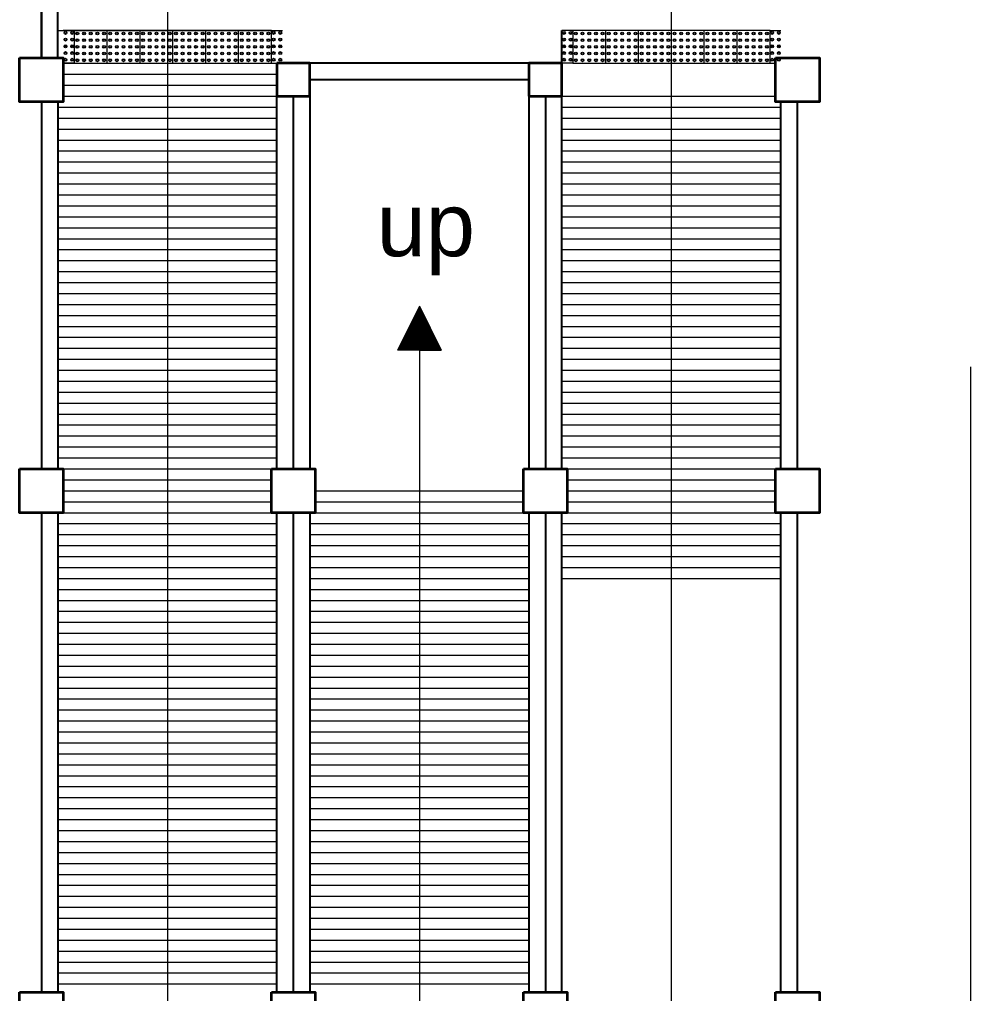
# Model space of a CAD drawing. Header units: millimetres. Extents: x 103 to 228, y 86 to 129.
# Drawn here: x 170.76 to 179.44, y 104.9 to 113.78 of the extents above; entities that cross this region are included whole.
import ezdxf

# ---------------------------------------------------------------- set-up
doc = ezdxf.new("R2010")
doc.units = ezdxf.units.MM
doc.styles.add('SWISSLT175', font='swissl.ttf', dxfattribs={"height": 0.175})

msp = doc.modelspace()

# ---------------------------------------------------------------- linework, layer by layer
at = {"color": 8, "lineweight": 25}
for p, q in [((170.9636, 115.2597), (170.9636, 113.4347)), ((170.9636, 113.4347), (170.9636, 115.2597)), ((171.1136, 113.4347), (171.1136, 115.2597)), ((175.7136, 109.6847), (175.7136, 113.6847)), ((175.4136, 113.3847), (173.4136, 113.3847)), ((175.4136, 113.3847), (175.4136, 109.6847)), ((175.4136, 113.2347), (173.4136, 113.2347)), ((173.1136, 109.6847), (173.1136, 113.0847)), ((173.2636, 109.6847), (173.2636, 113.0847)), ((173.4136, 113.0847), (173.4136, 109.6847)), ((175.5636, 113.0847), (175.5636, 109.6847)), ((170.9636, 113.0347), (170.9636, 109.6847)), ((171.1136, 113.0347), (171.1136, 109.6847)), ((177.7136, 109.6847), (177.7136, 113.0347)), ((177.8636, 109.6847), (177.8636, 113.0347)), ((170.9636, 109.2847), (170.9636, 104.9097)), ((171.1136, 109.2847), (171.1136, 104.9097)), ((173.1136, 104.9097), (173.1136, 109.2847)), ((173.2636, 104.9097), (173.2636, 109.2847)), ((173.4136, 109.2847), (173.4136, 104.9097)), ((175.4136, 109.2847), (175.4136, 104.9097)), ((175.5636, 109.2847), (175.5636, 104.9097)), ((175.7136, 104.9097), (175.7136, 109.2847)), ((177.7136, 104.9097), (177.7136, 109.2847)), ((177.8636, 104.9097), (177.8636, 109.2847))]:
    msp.add_line(p, q, dxfattribs=at)
at = {"color": 8, "lineweight": 9}
for p, q in [((172.1136, 113.9847), (172.1136, 100.7847)), ((176.7136, 101.0847), (176.7136, 113.9847)), ((171.1136, 113.6847), (173.1136, 113.6847)), ((171.2636, 113.6847), (171.1636, 113.6847)), ((171.5636, 113.6847), (171.2636, 113.6847)), ((171.2636, 113.6847), (171.2636, 113.3847)), ((171.5636, 113.3847), (171.5636, 113.6847)), ((171.8636, 113.6847), (171.5636, 113.6847)), ((171.8636, 113.3847), (171.8636, 113.6847)), ((172.1636, 113.6847), (171.8636, 113.6847)), ((172.1636, 113.3847), (172.1636, 113.6847)), ((172.4636, 113.6847), (172.1636, 113.6847)), ((172.4636, 113.3847), (172.4636, 113.6847)), ((172.7636, 113.6847), (172.4636, 113.6847)), ((172.7636, 113.3847), (172.7636, 113.6847)), ((173.0636, 113.6847), (172.7636, 113.6847)), ((173.0636, 113.3847), (173.0636, 113.6847)), ((173.0636, 113.6847), (173.1636, 113.6847)), ((175.8136, 113.6847), (175.7136, 113.6847)), ((176.1136, 113.6847), (175.8136, 113.6847)), ((175.8136, 113.6847), (175.8136, 113.3847)), ((176.1136, 113.3847), (176.1136, 113.6847)), ((176.4136, 113.6847), (176.1136, 113.6847)), ((176.4136, 113.3847), (176.4136, 113.6847)), ((176.7136, 113.6847), (176.4136, 113.6847)), ((176.7136, 113.3847), (176.7136, 113.6847)), ((177.0136, 113.6847), (176.7136, 113.6847)), ((177.0136, 113.3847), (177.0136, 113.6847)), ((177.3136, 113.6847), (177.0136, 113.6847)), ((177.3136, 113.3847), (177.3136, 113.6847)), ((177.6136, 113.6847), (177.3136, 113.6847)), ((177.6136, 113.3847), (177.6136, 113.6847)), ((177.6136, 113.6847), (177.7136, 113.6847)), ((171.2636, 113.3847), (171.1636, 113.3847)), ((171.1636, 113.3847), (173.0636, 113.3847)), ((171.2636, 113.3847), (171.5636, 113.3847)), ((171.5636, 113.3847), (171.8636, 113.3847)), ((171.8636, 113.3847), (172.1636, 113.3847)), ((172.1636, 113.3847), (172.4636, 113.3847)), ((172.4636, 113.3847), (172.7636, 113.3847)), ((172.7636, 113.3847), (173.0636, 113.3847)), ((173.0636, 113.3847), (173.1136, 113.3847)), ((175.8136, 113.3847), (175.7136, 113.3847)), ((175.8136, 113.3847), (176.1136, 113.3847)), ((176.1136, 113.3847), (176.4136, 113.3847)), ((176.4136, 113.3847), (176.7136, 113.3847)), ((176.7136, 113.3847), (177.0136, 113.3847)), ((177.0136, 113.3847), (177.3136, 113.3847)), ((177.3136, 113.3847), (177.6136, 113.3847)), ((177.6136, 113.3847), (177.6636, 113.3847)), ((171.1636, 113.2847), (173.1136, 113.2847)), ((171.1636, 113.1847), (173.1136, 113.1847)), ((171.1636, 113.0847), (173.1136, 113.0847)), ((175.7136, 113.0847), (177.6636, 113.0847)), ((171.1136, 112.9847), (173.1136, 112.9847)), ((175.7136, 112.9847), (177.7136, 112.9847)), ((171.1136, 112.8847), (173.1136, 112.8847)), ((175.7136, 112.8847), (177.7136, 112.8847)), ((171.1136, 112.7847), (173.1136, 112.7847)), ((175.7136, 112.7847), (177.7136, 112.7847)), ((171.1136, 112.6847), (173.1136, 112.6847)), ((175.7136, 112.6847), (177.7136, 112.6847)), ((171.1136, 112.5847), (173.1136, 112.5847)), ((175.7136, 112.5847), (177.7136, 112.5847)), ((171.1136, 112.4847), (173.1136, 112.4847)), ((175.7136, 112.4847), (177.7136, 112.4847)), ((171.1136, 112.3847), (173.1136, 112.3847)), ((175.7136, 112.3847), (177.7136, 112.3847)), ((171.1136, 112.2847), (173.1136, 112.2847)), ((175.7136, 112.2847), (177.7136, 112.2847)), ((171.1136, 112.1847), (173.1136, 112.1847)), ((175.7136, 112.1847), (177.7136, 112.1847)), ((171.1136, 112.0847), (173.1136, 112.0847)), ((175.7136, 112.0847), (177.7136, 112.0847)), ((171.1136, 111.9847), (173.1136, 111.9847)), ((175.7136, 111.9847), (177.7136, 111.9847)), ((171.1136, 111.8847), (173.1136, 111.8847)), ((175.7136, 111.8847), (177.7136, 111.8847)), ((171.1136, 111.7847), (173.1136, 111.7847)), ((175.7136, 111.7847), (177.7136, 111.7847)), ((171.1136, 111.6847), (173.1136, 111.6847)), ((175.7136, 111.6847), (177.7136, 111.6847)), ((171.1136, 111.5847), (173.1136, 111.5847)), ((175.7136, 111.5847), (177.7136, 111.5847)), ((171.1136, 111.4847), (173.1136, 111.4847)), ((175.7136, 111.4847), (177.7136, 111.4847)), ((171.1136, 111.3847), (173.1136, 111.3847)), ((175.7136, 111.3847), (177.7136, 111.3847)), ((171.1136, 111.2847), (173.1136, 111.2847)), ((175.7136, 111.2847), (177.7136, 111.2847)), ((171.1136, 111.1847), (173.1136, 111.1847)), ((175.7136, 111.1847), (177.7136, 111.1847)), ((174.4136, 111.1689), (174.2136, 110.7689)), ((174.3786, 111.0989), (174.4136, 111.0989)), ((174.3836, 111.1089), (174.4136, 111.1089)), ((174.3886, 111.1189), (174.4136, 111.1189)), ((174.3936, 111.1289), (174.4136, 111.1289)), ((174.3986, 111.1389), (174.4136, 111.1389)), ((174.4036, 111.1489), (174.4136, 111.1489)), ((174.4086, 111.1589), (174.4136, 111.1589)), ((174.4136, 111.1689), (174.4136, 100.1847)), ((174.4136, 111.1689), (174.6136, 110.7689)), ((174.4136, 111.1589), (174.4186, 111.1589)), ((174.4136, 111.1489), (174.4236, 111.1489)), ((174.4136, 111.1389), (174.4286, 111.1389)), ((174.4136, 111.1289), (174.4336, 111.1289)), ((174.4136, 111.1189), (174.4386, 111.1189)), ((174.4136, 111.1089), (174.4436, 111.1089)), ((174.4136, 111.0989), (174.4486, 111.0989)), ((171.1136, 111.0847), (173.1136, 111.0847)), ((174.3336, 111.0089), (174.4136, 111.0089)), ((174.3386, 111.0189), (174.4136, 111.0189)), ((174.3436, 111.0289), (174.4136, 111.0289)), ((174.3486, 111.0389), (174.4136, 111.0389)), ((174.3536, 111.0489), (174.4136, 111.0489)), ((174.3586, 111.0589), (174.4136, 111.0589)), ((174.3636, 111.0689), (174.4136, 111.0689)), ((174.3686, 111.0789), (174.4136, 111.0789)), ((174.3736, 111.0889), (174.4136, 111.0889)), ((174.4136, 111.0889), (174.4536, 111.0889)), ((174.4136, 111.0789), (174.4586, 111.0789)), ((174.4136, 111.0689), (174.4636, 111.0689)), ((174.4136, 111.0589), (174.4686, 111.0589)), ((174.4136, 111.0489), (174.4736, 111.0489)), ((174.4136, 111.0389), (174.4786, 111.0389)), ((174.4136, 111.0289), (174.4836, 111.0289)), ((174.4136, 111.0189), (174.4886, 111.0189)), ((174.4136, 111.0089), (174.4936, 111.0089)), ((175.7136, 111.0847), (177.7136, 111.0847)), ((171.1136, 110.9847), (173.1136, 110.9847)), ((174.2886, 110.9189), (174.4136, 110.9189)), ((174.2936, 110.9289), (174.4136, 110.9289)), ((174.2986, 110.9389), (174.4136, 110.9389)), ((174.3036, 110.9489), (174.4136, 110.9489)), ((174.3086, 110.9589), (174.4136, 110.9589)), ((174.3136, 110.9689), (174.4136, 110.9689)), ((174.3186, 110.9789), (174.4136, 110.9789)), ((174.3236, 110.9889), (174.4136, 110.9889)), ((174.3286, 110.9989), (174.4136, 110.9989)), ((174.4136, 110.9989), (174.4986, 110.9989)), ((174.4136, 110.9889), (174.5036, 110.9889)), ((174.4136, 110.9789), (174.5086, 110.9789)), ((174.4136, 110.9689), (174.5136, 110.9689)), ((174.4136, 110.9589), (174.5186, 110.9589)), ((174.4136, 110.9489), (174.5236, 110.9489)), ((174.4136, 110.9389), (174.5286, 110.9389)), ((174.4136, 110.9289), (174.5336, 110.9289)), ((174.4136, 110.9189), (174.5386, 110.9189)), ((175.7136, 110.9847), (177.7136, 110.9847)), ((171.1136, 110.8847), (173.1136, 110.8847)), ((174.2436, 110.8289), (174.4136, 110.8289)), ((174.2486, 110.8389), (174.4136, 110.8389)), ((174.2536, 110.8489), (174.4136, 110.8489)), ((174.2586, 110.8589), (174.4136, 110.8589)), ((174.2586, 110.8589), (174.4136, 110.8589)), ((174.2636, 110.8689), (174.4136, 110.8689)), ((174.2686, 110.8789), (174.4136, 110.8789)), ((174.2736, 110.8889), (174.4136, 110.8889)), ((174.2786, 110.8989), (174.4136, 110.8989)), ((174.2836, 110.9089), (174.4136, 110.9089)), ((174.4136, 110.9089), (174.5436, 110.9089)), ((174.4136, 110.8989), (174.5486, 110.8989)), ((174.4136, 110.8889), (174.5536, 110.8889)), ((174.4136, 110.8789), (174.5586, 110.8789)), ((174.4136, 110.8689), (174.5636, 110.8689)), ((174.4136, 110.8589), (174.5686, 110.8589)), ((174.4136, 110.8589), (174.5686, 110.8589)), ((174.4136, 110.8489), (174.5736, 110.8489)), ((174.4136, 110.8389), (174.5786, 110.8389)), ((174.4136, 110.8289), (174.5836, 110.8289)), ((175.7136, 110.8847), (177.7136, 110.8847)), ((171.1136, 110.7847), (173.1136, 110.7847)), ((174.4136, 110.7689), (174.2136, 110.7689)), ((174.4136, 110.7789), (174.2186, 110.7789)), ((174.4136, 110.7889), (174.2236, 110.7889)), ((174.2286, 110.7989), (174.4136, 110.7989)), ((174.2336, 110.8089), (174.4136, 110.8089)), ((174.2386, 110.8189), (174.4136, 110.8189)), ((174.4136, 110.8189), (174.5886, 110.8189)), ((174.4136, 110.8089), (174.5936, 110.8089)), ((174.4136, 110.7989), (174.5986, 110.7989)), ((174.4136, 110.7889), (174.6036, 110.7889)), ((174.4136, 110.7789), (174.6086, 110.7789)), ((174.4136, 110.7689), (174.6136, 110.7689)), ((175.7136, 110.7847), (177.7136, 110.7847)), ((171.1136, 110.6847), (173.1136, 110.6847)), ((175.7136, 110.6847), (177.7136, 110.6847)), ((171.1136, 110.5847), (173.1136, 110.5847)), ((175.7136, 110.5847), (177.7136, 110.5847)), ((179.4433, 110.6162), (179.4433, 103.2984)), ((171.1136, 110.4847), (173.1136, 110.4847)), ((175.7136, 110.4847), (177.7136, 110.4847)), ((171.1136, 110.3847), (173.1136, 110.3847)), ((175.7136, 110.3847), (177.7136, 110.3847)), ((171.1136, 110.2847), (173.1136, 110.2847)), ((175.7136, 110.2847), (177.7136, 110.2847)), ((171.1136, 110.1847), (173.1136, 110.1847)), ((175.7136, 110.1847), (177.7136, 110.1847)), ((171.1136, 110.0847), (173.1136, 110.0847)), ((175.7136, 110.0847), (177.7136, 110.0847)), ((171.1136, 109.9847), (173.1136, 109.9847)), ((175.7136, 109.9847), (177.7136, 109.9847)), ((171.1136, 109.8847), (173.1136, 109.8847)), ((175.7136, 109.8847), (177.7136, 109.8847)), ((171.1136, 109.7847), (173.1136, 109.7847)), ((175.7136, 109.7847), (177.7136, 109.7847)), ((171.1136, 109.6847), (173.1136, 109.6847)), ((175.7136, 109.6847), (177.7136, 109.6847)), ((171.1636, 109.5847), (173.0636, 109.5847)), ((175.7636, 109.5847), (177.6636, 109.5847)), ((171.1636, 109.4847), (173.0636, 109.4847)), ((173.4636, 109.4847), (175.3636, 109.4847)), ((175.7636, 109.4847), (177.6636, 109.4847)), ((171.1636, 109.3847), (173.0636, 109.3847)), ((173.4636, 109.3847), (175.3636, 109.3847)), ((175.7636, 109.3847), (177.6636, 109.3847)), ((171.1136, 109.2847), (173.1136, 109.2847)), ((173.4136, 109.2847), (175.4136, 109.2847)), ((175.7136, 109.2847), (177.7136, 109.2847)), ((171.1136, 109.1847), (173.1136, 109.1847)), ((173.4136, 109.1847), (175.4136, 109.1847)), ((175.7136, 109.1847), (177.7136, 109.1847)), ((171.1136, 109.0847), (173.1136, 109.0847)), ((173.4136, 109.0847), (175.4136, 109.0847)), ((175.7136, 109.0847), (177.7136, 109.0847)), ((171.1136, 108.9847), (173.1136, 108.9847)), ((173.4136, 108.9847), (175.4136, 108.9847)), ((175.7136, 108.9847), (177.7136, 108.9847)), ((171.1136, 108.8847), (173.1136, 108.8847)), ((173.4136, 108.8847), (175.4136, 108.8847)), ((175.7136, 108.8847), (177.7136, 108.8847)), ((171.1136, 108.7847), (173.1136, 108.7847)), ((173.4136, 108.7847), (175.4136, 108.7847)), ((175.7136, 108.7847), (177.7136, 108.7847)), ((171.1136, 108.6847), (173.1136, 108.6847)), ((173.4136, 108.6847), (175.4136, 108.6847)), ((175.7136, 108.6847), (177.7136, 108.6847)), ((171.1136, 108.5847), (173.1136, 108.5847)), ((173.4136, 108.5847), (175.4136, 108.5847)), ((171.1136, 108.4847), (173.1136, 108.4847)), ((173.4136, 108.4847), (175.4136, 108.4847)), ((171.1136, 108.3847), (173.1136, 108.3847)), ((173.4136, 108.3847), (175.4136, 108.3847)), ((171.1136, 108.2847), (173.1136, 108.2847)), ((173.4136, 108.2847), (175.4136, 108.2847)), ((171.1136, 108.1847), (173.1136, 108.1847)), ((173.4136, 108.1847), (175.4136, 108.1847)), ((171.1136, 108.0847), (173.1136, 108.0847)), ((173.4136, 108.0847), (175.4136, 108.0847)), ((171.1136, 107.9847), (173.1136, 107.9847)), ((173.4136, 107.9847), (175.4136, 107.9847)), ((171.1136, 107.8847), (173.1136, 107.8847)), ((173.4136, 107.8847), (175.4136, 107.8847)), ((171.1136, 107.7847), (173.1136, 107.7847)), ((173.4136, 107.7847), (175.4136, 107.7847)), ((171.1136, 107.6847), (173.1136, 107.6847)), ((173.4136, 107.6847), (175.4136, 107.6847)), ((171.1136, 107.5847), (173.1136, 107.5847)), ((173.4136, 107.5847), (175.4136, 107.5847)), ((171.1136, 107.4847), (173.1136, 107.4847)), ((173.4136, 107.4847), (175.4136, 107.4847)), ((171.1136, 107.3847), (173.1136, 107.3847)), ((173.4136, 107.3847), (175.4136, 107.3847)), ((171.1136, 107.2847), (173.1136, 107.2847)), ((173.4136, 107.2847), (175.4136, 107.2847)), ((171.1136, 107.1847), (173.1136, 107.1847)), ((173.1136, 107.2347), (173.1136, 106.9347)), ((173.4136, 106.9347), (173.4136, 107.2347)), ((173.4136, 107.1847), (175.4136, 107.1847)), ((175.4136, 107.2347), (175.4136, 106.9347)), ((175.7136, 106.9347), (175.7136, 107.2347)), ((177.7136, 107.2347), (177.7136, 106.9347)), ((171.1136, 107.0847), (173.1136, 107.0847)), ((173.4136, 107.0847), (175.4136, 107.0847)), ((171.1136, 106.9847), (173.1136, 106.9847)), ((173.4136, 106.9847), (175.4136, 106.9847)), ((171.1136, 106.8847), (173.1136, 106.8847)), ((173.4136, 106.8847), (175.4136, 106.8847)), ((171.1136, 106.7847), (173.1136, 106.7847)), ((173.4136, 106.7847), (175.4136, 106.7847)), ((171.1136, 106.6847), (173.1136, 106.6847)), ((173.4136, 106.6847), (175.4136, 106.6847)), ((171.1136, 106.5847), (173.1136, 106.5847)), ((173.4136, 106.5847), (175.4136, 106.5847)), ((171.1136, 106.4847), (173.1136, 106.4847)), ((173.4136, 106.4847), (175.4136, 106.4847)), ((171.1136, 106.3847), (173.1136, 106.3847)), ((173.4136, 106.3847), (175.4136, 106.3847)), ((171.1136, 106.2847), (173.1136, 106.2847)), ((173.4136, 106.2847), (175.4136, 106.2847)), ((171.1136, 106.1847), (173.1136, 106.1847)), ((173.4136, 106.1847), (175.4136, 106.1847)), ((171.1136, 106.0847), (173.1136, 106.0847)), ((173.4136, 106.0847), (175.4136, 106.0847)), ((171.1136, 105.9847), (173.1136, 105.9847)), ((173.4136, 105.9847), (175.4136, 105.9847)), ((171.1136, 105.8847), (173.1136, 105.8847)), ((173.4136, 105.8847), (175.4136, 105.8847)), ((171.1136, 105.7847), (173.1136, 105.7847)), ((173.4136, 105.7847), (175.4136, 105.7847)), ((171.1136, 105.6847), (173.1136, 105.6847)), ((173.4136, 105.6847), (175.4136, 105.6847)), ((171.1136, 105.5847), (173.1136, 105.5847)), ((173.4136, 105.5847), (175.4136, 105.5847)), ((171.1136, 105.4847), (173.1136, 105.4847)), ((173.4136, 105.4847), (175.4136, 105.4847)), ((171.1136, 105.3847), (173.1136, 105.3847)), ((173.4136, 105.3847), (175.4136, 105.3847)), ((171.1136, 105.2847), (173.1136, 105.2847)), ((173.4136, 105.2847), (175.4136, 105.2847)), ((171.1136, 105.1847), (173.1136, 105.1847)), ((173.4136, 105.1847), (175.4136, 105.1847)), ((171.1136, 105.0847), (173.1136, 105.0847)), ((173.4136, 105.0847), (175.4136, 105.0847)), ((171.1136, 104.9847), (173.1136, 104.9847)), ((173.4136, 104.9847), (175.4136, 104.9847))]:
    msp.add_line(p, q, dxfattribs=at)
at = {"color": 8, "lineweight": 35}
for p, q in [((173.4136, 113.3847), (173.1136, 113.3847)), ((173.1136, 113.3847), (173.1136, 113.0847)), ((173.4136, 113.0847), (173.4136, 113.3847)), ((175.7136, 113.3847), (175.4136, 113.3847)), ((175.4136, 113.3847), (175.4136, 113.0847)), ((175.7136, 113.0847), (175.7136, 113.3847)), ((173.1136, 113.0847), (173.4136, 113.0847)), ((173.1136, 113.0847), (173.4136, 113.0847)), ((175.4136, 113.0847), (175.7136, 113.0847))]:
    msp.add_line(p, q, dxfattribs=at)
for points in [[(170.7636, 113.4347), (171.1636, 113.4347), (171.1636, 113.0347), (170.7636, 113.0347)], [(177.6636, 113.4347), (178.0636, 113.4347), (178.0636, 113.0347), (177.6636, 113.0347)], [(170.7636, 109.6847), (171.1636, 109.6847), (171.1636, 109.2847), (170.7636, 109.2847)], [(173.0636, 109.6847), (173.4636, 109.6847), (173.4636, 109.2847), (173.0636, 109.2847)], [(175.3636, 109.6847), (175.7636, 109.6847), (175.7636, 109.2847), (175.3636, 109.2847)], [(177.6636, 109.6847), (178.0636, 109.6847), (178.0636, 109.2847), (177.6636, 109.2847)], [(170.7636, 104.9097), (171.1636, 104.9097), (171.1636, 104.5097), (170.7636, 104.5097)], [(173.0636, 104.9097), (173.4636, 104.9097), (173.4636, 104.5097), (173.0636, 104.5097)], [(175.3636, 104.9097), (175.7636, 104.9097), (175.7636, 104.5097), (175.3636, 104.5097)], [(177.6636, 104.9097), (178.0636, 104.9097), (178.0636, 104.5097), (177.6636, 104.5097)]]:
    msp.add_lwpolyline(points, close=True, dxfattribs=at)
at = {"color": 8, "lineweight": 9}
for centre, radius in [((171.1831, 113.6617), 0.013), ((171.2441, 113.6617), 0.013), ((173.0831, 113.6617), 0.013), ((173.1441, 113.6617), 0.013), ((175.7331, 113.6617), 0.013), ((175.7941, 113.6617), 0.013), ((177.6331, 113.6617), 0.013), ((177.6941, 113.6617), 0.013), ((171.1831, 113.6007), 0.013), ((171.1831, 113.6617), 0.009), ((171.1831, 113.6007), 0.009), ((171.2441, 113.6007), 0.013), ((171.2441, 113.6617), 0.009), ((171.2441, 113.6007), 0.009), ((171.2916, 113.6567), 0.013), ((171.2916, 113.5957), 0.013), ((171.2916, 113.6567), 0.009), ((171.2916, 113.5957), 0.009), ((171.3526, 113.6567), 0.013), ((171.3526, 113.5957), 0.013), ((171.3526, 113.6567), 0.009), ((171.3526, 113.5957), 0.009), ((171.4136, 113.6567), 0.013), ((171.4136, 113.5957), 0.013), ((171.4136, 113.6567), 0.009), ((171.4136, 113.5957), 0.009), ((171.4746, 113.6567), 0.013), ((171.4746, 113.5957), 0.013), ((171.4746, 113.6567), 0.009), ((171.4746, 113.5957), 0.009), ((171.5356, 113.6567), 0.013), ((171.5356, 113.5957), 0.013), ((171.5356, 113.6567), 0.009), ((171.5356, 113.5957), 0.009), ((171.5916, 113.6567), 0.013), ((171.5916, 113.5957), 0.013), ((171.5916, 113.6567), 0.009), ((171.5916, 113.5957), 0.009), ((171.6526, 113.6567), 0.013), ((171.6526, 113.5957), 0.013), ((171.6526, 113.6567), 0.009), ((171.6526, 113.5957), 0.009), ((171.7136, 113.6567), 0.013), ((171.7136, 113.5957), 0.013), ((171.7136, 113.6567), 0.009), ((171.7136, 113.5957), 0.009), ((171.7746, 113.6567), 0.013), ((171.7746, 113.5957), 0.013), ((171.7746, 113.6567), 0.009), ((171.7746, 113.5957), 0.009), ((171.8356, 113.6567), 0.013), ((171.8356, 113.5957), 0.013), ((171.8356, 113.6567), 0.009), ((171.8356, 113.5957), 0.009), ((171.8916, 113.6567), 0.013), ((171.8916, 113.5957), 0.013), ((171.8916, 113.6567), 0.009), ((171.8916, 113.5957), 0.009), ((171.9526, 113.6567), 0.013), ((171.9526, 113.5957), 0.013), ((171.9526, 113.6567), 0.009), ((171.9526, 113.5957), 0.009), ((172.0136, 113.6567), 0.013), ((172.0136, 113.5957), 0.013), ((172.0136, 113.6567), 0.009), ((172.0136, 113.5957), 0.009), ((172.0746, 113.6567), 0.013), ((172.0746, 113.5957), 0.013), ((172.0746, 113.6567), 0.009), ((172.0746, 113.5957), 0.009), ((172.1356, 113.6567), 0.013), ((172.1356, 113.5957), 0.013), ((172.1356, 113.6567), 0.009), ((172.1356, 113.5957), 0.009), ((172.1916, 113.6567), 0.013), ((172.1916, 113.5957), 0.013), ((172.1916, 113.6567), 0.009), ((172.1916, 113.5957), 0.009), ((172.2526, 113.6567), 0.013), ((172.2526, 113.5957), 0.013), ((172.2526, 113.6567), 0.009), ((172.2526, 113.5957), 0.009), ((172.3136, 113.6567), 0.013), ((172.3136, 113.5957), 0.013), ((172.3136, 113.6567), 0.009), ((172.3136, 113.5957), 0.009), ((172.3746, 113.6567), 0.013), ((172.3746, 113.5957), 0.013), ((172.3746, 113.6567), 0.009), ((172.3746, 113.5957), 0.009), ((172.4356, 113.6567), 0.013), ((172.4356, 113.5957), 0.013), ((172.4356, 113.6567), 0.009), ((172.4356, 113.5957), 0.009), ((172.4916, 113.6567), 0.013), ((172.4916, 113.5957), 0.013), ((172.4916, 113.6567), 0.009), ((172.4916, 113.5957), 0.009), ((172.5526, 113.6567), 0.013), ((172.5526, 113.5957), 0.013), ((172.5526, 113.6567), 0.009), ((172.5526, 113.5957), 0.009), ((172.6136, 113.6567), 0.013), ((172.6136, 113.5957), 0.013), ((172.6136, 113.6567), 0.009), ((172.6136, 113.5957), 0.009), ((172.6746, 113.6567), 0.013), ((172.6746, 113.5957), 0.013), ((172.6746, 113.6567), 0.009), ((172.6746, 113.5957), 0.009), ((172.7356, 113.6567), 0.013), ((172.7356, 113.5957), 0.013), ((172.7356, 113.6567), 0.009), ((172.7356, 113.5957), 0.009), ((172.7916, 113.6567), 0.013), ((172.7916, 113.5957), 0.013), ((172.7916, 113.6567), 0.009), ((172.7916, 113.5957), 0.009), ((172.8526, 113.6567), 0.013), ((172.8526, 113.5957), 0.013), ((172.8526, 113.6567), 0.009), ((172.8526, 113.5957), 0.009), ((172.9136, 113.6567), 0.013), ((172.9136, 113.5957), 0.013), ((172.9136, 113.6567), 0.009), ((172.9136, 113.5957), 0.009), ((172.9746, 113.6567), 0.013), ((172.9746, 113.5957), 0.013), ((172.9746, 113.6567), 0.009), ((172.9746, 113.5957), 0.009), ((173.0356, 113.6567), 0.013), ((173.0356, 113.5957), 0.013), ((173.0356, 113.6567), 0.009), ((173.0356, 113.5957), 0.009), ((173.0831, 113.6007), 0.013), ((173.0831, 113.6617), 0.009), ((173.0831, 113.6007), 0.009), ((173.1441, 113.6007), 0.013), ((173.1441, 113.6617), 0.009), ((173.1441, 113.6007), 0.009), ((175.7331, 113.6007), 0.013), ((175.7331, 113.6617), 0.009), ((175.7331, 113.6007), 0.009), ((175.7941, 113.6007), 0.013), ((175.7941, 113.6617), 0.009), ((175.7941, 113.6007), 0.009), ((175.8416, 113.6567), 0.013), ((175.8416, 113.5957), 0.013), ((175.8416, 113.6567), 0.009), ((175.8416, 113.5957), 0.009), ((175.9026, 113.6567), 0.013), ((175.9026, 113.5957), 0.013), ((175.9026, 113.6567), 0.009), ((175.9026, 113.5957), 0.009), ((175.9636, 113.6567), 0.013), ((175.9636, 113.5957), 0.013), ((175.9636, 113.6567), 0.009), ((175.9636, 113.5957), 0.009), ((176.0246, 113.6567), 0.013), ((176.0246, 113.5957), 0.013), ((176.0246, 113.6567), 0.009), ((176.0246, 113.5957), 0.009), ((176.0856, 113.6567), 0.013), ((176.0856, 113.5957), 0.013), ((176.0856, 113.6567), 0.009), ((176.0856, 113.5957), 0.009), ((176.1416, 113.6567), 0.013), ((176.1416, 113.5957), 0.013), ((176.1416, 113.6567), 0.009), ((176.1416, 113.5957), 0.009), ((176.2026, 113.6567), 0.013), ((176.2026, 113.5957), 0.013), ((176.2026, 113.6567), 0.009), ((176.2026, 113.5957), 0.009), ((176.2636, 113.6567), 0.013), ((176.2636, 113.5957), 0.013), ((176.2636, 113.6567), 0.009), ((176.2636, 113.5957), 0.009), ((176.3246, 113.6567), 0.013), ((176.3246, 113.5957), 0.013), ((176.3246, 113.6567), 0.009), ((176.3246, 113.5957), 0.009), ((176.3856, 113.6567), 0.013), ((176.3856, 113.5957), 0.013), ((176.3856, 113.6567), 0.009), ((176.3856, 113.5957), 0.009), ((176.4416, 113.6567), 0.013), ((176.4416, 113.5957), 0.013), ((176.4416, 113.6567), 0.009), ((176.4416, 113.5957), 0.009), ((176.5026, 113.6567), 0.013), ((176.5026, 113.5957), 0.013), ((176.5026, 113.6567), 0.009), ((176.5026, 113.5957), 0.009), ((176.5636, 113.6567), 0.013), ((176.5636, 113.5957), 0.013), ((176.5636, 113.6567), 0.009), ((176.5636, 113.5957), 0.009), ((176.6246, 113.6567), 0.013), ((176.6246, 113.5957), 0.013), ((176.6246, 113.6567), 0.009), ((176.6246, 113.5957), 0.009), ((176.6856, 113.6567), 0.013), ((176.6856, 113.5957), 0.013), ((176.6856, 113.6567), 0.009), ((176.6856, 113.5957), 0.009), ((176.7416, 113.6567), 0.013), ((176.7416, 113.5957), 0.013), ((176.7416, 113.6567), 0.009), ((176.7416, 113.5957), 0.009), ((176.8026, 113.6567), 0.013), ((176.8026, 113.5957), 0.013), ((176.8026, 113.6567), 0.009), ((176.8026, 113.5957), 0.009), ((176.8636, 113.6567), 0.013), ((176.8636, 113.5957), 0.013), ((176.8636, 113.6567), 0.009), ((176.8636, 113.5957), 0.009), ((176.9246, 113.6567), 0.013), ((176.9246, 113.5957), 0.013), ((176.9246, 113.6567), 0.009), ((176.9246, 113.5957), 0.009), ((176.9856, 113.6567), 0.013), ((176.9856, 113.5957), 0.013), ((176.9856, 113.6567), 0.009), ((176.9856, 113.5957), 0.009), ((177.0416, 113.6567), 0.013), ((177.0416, 113.5957), 0.013), ((177.0416, 113.6567), 0.009), ((177.0416, 113.5957), 0.009), ((177.1026, 113.6567), 0.013), ((177.1026, 113.5957), 0.013), ((177.1026, 113.6567), 0.009), ((177.1026, 113.5957), 0.009), ((177.1636, 113.6567), 0.013), ((177.1636, 113.5957), 0.013), ((177.1636, 113.6567), 0.009), ((177.1636, 113.5957), 0.009), ((177.2246, 113.6567), 0.013), ((177.2246, 113.5957), 0.013), ((177.2246, 113.6567), 0.009), ((177.2246, 113.5957), 0.009), ((177.2856, 113.6567), 0.013), ((177.2856, 113.5957), 0.013), ((177.2856, 113.6567), 0.009), ((177.2856, 113.5957), 0.009), ((177.3416, 113.6567), 0.013), ((177.3416, 113.5957), 0.013), ((177.3416, 113.6567), 0.009), ((177.3416, 113.5957), 0.009), ((177.4026, 113.6567), 0.013), ((177.4026, 113.5957), 0.013), ((177.4026, 113.6567), 0.009), ((177.4026, 113.5957), 0.009), ((177.4636, 113.6567), 0.013), ((177.4636, 113.5957), 0.013), ((177.4636, 113.6567), 0.009), ((177.4636, 113.5957), 0.009), ((177.5246, 113.6567), 0.013), ((177.5246, 113.5957), 0.013), ((177.5246, 113.6567), 0.009), ((177.5246, 113.5957), 0.009), ((177.5856, 113.6567), 0.013), ((177.5856, 113.5957), 0.013), ((177.5856, 113.6567), 0.009), ((177.5856, 113.5957), 0.009), ((177.6331, 113.6007), 0.013), ((177.6331, 113.6617), 0.009), ((177.6331, 113.6007), 0.009), ((177.6941, 113.6007), 0.013), ((177.6941, 113.6617), 0.009), ((177.6941, 113.6007), 0.009), ((171.1831, 113.5397), 0.013), ((171.1831, 113.5397), 0.009), ((171.2441, 113.5397), 0.013), ((171.2441, 113.5397), 0.009), ((171.2916, 113.5347), 0.013), ((171.2916, 113.5347), 0.009), ((171.3526, 113.5347), 0.013), ((171.3526, 113.5347), 0.009), ((171.4136, 113.5347), 0.013), ((171.4136, 113.5347), 0.009), ((171.4746, 113.5347), 0.013), ((171.4746, 113.5347), 0.009), ((171.5356, 113.5347), 0.013), ((171.5356, 113.5347), 0.009), ((171.5916, 113.5347), 0.013), ((171.5916, 113.5347), 0.009), ((171.6526, 113.5347), 0.013), ((171.6526, 113.5347), 0.009), ((171.7136, 113.5347), 0.013), ((171.7136, 113.5347), 0.009), ((171.7746, 113.5347), 0.013), ((171.7746, 113.5347), 0.009), ((171.8356, 113.5347), 0.013), ((171.8356, 113.5347), 0.009), ((171.8916, 113.5347), 0.013), ((171.8916, 113.5347), 0.009), ((171.9526, 113.5347), 0.013), ((171.9526, 113.5347), 0.009), ((172.0136, 113.5347), 0.013), ((172.0136, 113.5347), 0.009), ((172.0746, 113.5347), 0.013), ((172.0746, 113.5347), 0.009), ((172.1356, 113.5347), 0.013), ((172.1356, 113.5347), 0.009), ((172.1916, 113.5347), 0.013), ((172.1916, 113.5347), 0.009), ((172.2526, 113.5347), 0.013), ((172.2526, 113.5347), 0.009), ((172.3136, 113.5347), 0.013), ((172.3136, 113.5347), 0.009), ((172.3746, 113.5347), 0.013), ((172.3746, 113.5347), 0.009), ((172.4356, 113.5347), 0.013), ((172.4356, 113.5347), 0.009), ((172.4916, 113.5347), 0.013), ((172.4916, 113.5347), 0.009), ((172.5526, 113.5347), 0.013), ((172.5526, 113.5347), 0.009), ((172.6136, 113.5347), 0.013), ((172.6136, 113.5347), 0.009), ((172.6746, 113.5347), 0.013), ((172.6746, 113.5347), 0.009), ((172.7356, 113.5347), 0.013), ((172.7356, 113.5347), 0.009), ((172.7916, 113.5347), 0.013), ((172.7916, 113.5347), 0.009), ((172.8526, 113.5347), 0.013), ((172.8526, 113.5347), 0.009), ((172.9136, 113.5347), 0.013), ((172.9136, 113.5347), 0.009), ((172.9746, 113.5347), 0.013), ((172.9746, 113.5347), 0.009), ((173.0356, 113.5347), 0.013), ((173.0356, 113.5347), 0.009), ((173.0831, 113.5397), 0.013), ((173.0831, 113.5397), 0.009), ((173.1441, 113.5397), 0.013), ((173.1441, 113.5397), 0.009), ((175.7331, 113.5397), 0.013), ((175.7331, 113.5397), 0.009), ((175.7941, 113.5397), 0.013), ((175.7941, 113.5397), 0.009), ((175.8416, 113.5347), 0.013), ((175.8416, 113.5347), 0.009), ((175.9026, 113.5347), 0.013), ((175.9026, 113.5347), 0.009), ((175.9636, 113.5347), 0.013), ((175.9636, 113.5347), 0.009), ((176.0246, 113.5347), 0.013), ((176.0246, 113.5347), 0.009), ((176.0856, 113.5347), 0.013), ((176.0856, 113.5347), 0.009), ((176.1416, 113.5347), 0.013), ((176.1416, 113.5347), 0.009), ((176.2026, 113.5347), 0.013), ((176.2026, 113.5347), 0.009), ((176.2636, 113.5347), 0.013), ((176.2636, 113.5347), 0.009), ((176.3246, 113.5347), 0.013), ((176.3246, 113.5347), 0.009), ((176.3856, 113.5347), 0.013), ((176.3856, 113.5347), 0.009), ((176.4416, 113.5347), 0.013), ((176.4416, 113.5347), 0.009), ((176.5026, 113.5347), 0.013), ((176.5026, 113.5347), 0.009), ((176.5636, 113.5347), 0.013), ((176.5636, 113.5347), 0.009), ((176.6246, 113.5347), 0.013), ((176.6246, 113.5347), 0.009), ((176.6856, 113.5347), 0.013), ((176.6856, 113.5347), 0.009), ((176.7416, 113.5347), 0.013), ((176.7416, 113.5347), 0.009), ((176.8026, 113.5347), 0.013), ((176.8026, 113.5347), 0.009), ((176.8636, 113.5347), 0.013), ((176.8636, 113.5347), 0.009), ((176.9246, 113.5347), 0.013), ((176.9246, 113.5347), 0.009), ((176.9856, 113.5347), 0.013), ((176.9856, 113.5347), 0.009), ((177.0416, 113.5347), 0.013), ((177.0416, 113.5347), 0.009), ((177.1026, 113.5347), 0.013), ((177.1026, 113.5347), 0.009), ((177.1636, 113.5347), 0.013), ((177.1636, 113.5347), 0.009), ((177.2246, 113.5347), 0.013), ((177.2246, 113.5347), 0.009), ((177.2856, 113.5347), 0.013), ((177.2856, 113.5347), 0.009), ((177.3416, 113.5347), 0.013), ((177.3416, 113.5347), 0.009), ((177.4026, 113.5347), 0.013), ((177.4026, 113.5347), 0.009), ((177.4636, 113.5347), 0.013), ((177.4636, 113.5347), 0.009), ((177.5246, 113.5347), 0.013), ((177.5246, 113.5347), 0.009), ((177.5856, 113.5347), 0.013), ((177.5856, 113.5347), 0.009), ((177.6331, 113.5397), 0.013), ((177.6331, 113.5397), 0.009), ((177.6941, 113.5397), 0.013), ((177.6941, 113.5397), 0.009), ((171.1831, 113.4787), 0.013), ((171.1831, 113.4177), 0.013), ((171.1831, 113.4787), 0.009), ((171.1831, 113.4177), 0.009), ((171.2441, 113.4787), 0.013), ((171.2441, 113.4177), 0.013), ((171.2441, 113.4787), 0.009), ((171.2441, 113.4177), 0.009), ((171.2916, 113.4737), 0.013), ((171.2916, 113.4127), 0.013), ((171.2916, 113.4737), 0.009), ((171.2916, 113.4127), 0.009), ((171.3526, 113.4737), 0.013), ((171.3526, 113.4127), 0.013), ((171.3526, 113.4737), 0.009), ((171.3526, 113.4127), 0.009), ((171.4136, 113.4737), 0.013), ((171.4136, 113.4127), 0.013), ((171.4136, 113.4737), 0.009), ((171.4136, 113.4127), 0.009), ((171.4746, 113.4737), 0.013), ((171.4746, 113.4127), 0.013), ((171.4746, 113.4737), 0.009), ((171.4746, 113.4127), 0.009), ((171.5356, 113.4737), 0.013), ((171.5356, 113.4127), 0.013), ((171.5356, 113.4737), 0.009), ((171.5356, 113.4127), 0.009), ((171.5916, 113.4737), 0.013), ((171.5916, 113.4127), 0.013), ((171.5916, 113.4737), 0.009), ((171.5916, 113.4127), 0.009), ((171.6526, 113.4737), 0.013), ((171.6526, 113.4127), 0.013), ((171.6526, 113.4737), 0.009), ((171.6526, 113.4127), 0.009), ((171.7136, 113.4737), 0.013), ((171.7136, 113.4127), 0.013), ((171.7136, 113.4737), 0.009), ((171.7136, 113.4127), 0.009), ((171.7746, 113.4737), 0.013), ((171.7746, 113.4127), 0.013), ((171.7746, 113.4737), 0.009), ((171.7746, 113.4127), 0.009), ((171.8356, 113.4737), 0.013), ((171.8356, 113.4127), 0.013), ((171.8356, 113.4737), 0.009), ((171.8356, 113.4127), 0.009), ((171.8916, 113.4737), 0.013), ((171.8916, 113.4127), 0.013), ((171.8916, 113.4737), 0.009), ((171.8916, 113.4127), 0.009), ((171.9526, 113.4737), 0.013), ((171.9526, 113.4127), 0.013), ((171.9526, 113.4737), 0.009), ((171.9526, 113.4127), 0.009), ((172.0136, 113.4737), 0.013), ((172.0136, 113.4127), 0.013), ((172.0136, 113.4737), 0.009), ((172.0136, 113.4127), 0.009), ((172.0746, 113.4737), 0.013), ((172.0746, 113.4127), 0.013), ((172.0746, 113.4737), 0.009), ((172.0746, 113.4127), 0.009), ((172.1356, 113.4737), 0.013), ((172.1356, 113.4127), 0.013), ((172.1356, 113.4737), 0.009), ((172.1356, 113.4127), 0.009), ((172.1916, 113.4737), 0.013), ((172.1916, 113.4127), 0.013), ((172.1916, 113.4737), 0.009), ((172.1916, 113.4127), 0.009), ((172.2526, 113.4737), 0.013), ((172.2526, 113.4127), 0.013), ((172.2526, 113.4737), 0.009), ((172.2526, 113.4127), 0.009), ((172.3136, 113.4737), 0.013), ((172.3136, 113.4127), 0.013), ((172.3136, 113.4737), 0.009), ((172.3136, 113.4127), 0.009), ((172.3746, 113.4737), 0.013), ((172.3746, 113.4127), 0.013), ((172.3746, 113.4737), 0.009), ((172.3746, 113.4127), 0.009), ((172.4356, 113.4737), 0.013), ((172.4356, 113.4127), 0.013), ((172.4356, 113.4737), 0.009), ((172.4356, 113.4127), 0.009), ((172.4916, 113.4737), 0.013), ((172.4916, 113.4127), 0.013), ((172.4916, 113.4737), 0.009), ((172.4916, 113.4127), 0.009), ((172.5526, 113.4737), 0.013), ((172.5526, 113.4127), 0.013), ((172.5526, 113.4737), 0.009), ((172.5526, 113.4127), 0.009), ((172.6136, 113.4737), 0.013), ((172.6136, 113.4127), 0.013), ((172.6136, 113.4737), 0.009), ((172.6136, 113.4127), 0.009), ((172.6746, 113.4737), 0.013), ((172.6746, 113.4127), 0.013), ((172.6746, 113.4737), 0.009), ((172.6746, 113.4127), 0.009), ((172.7356, 113.4737), 0.013), ((172.7356, 113.4127), 0.013), ((172.7356, 113.4737), 0.009), ((172.7356, 113.4127), 0.009), ((172.7916, 113.4737), 0.013), ((172.7916, 113.4127), 0.013), ((172.7916, 113.4737), 0.009), ((172.7916, 113.4127), 0.009), ((172.8526, 113.4737), 0.013), ((172.8526, 113.4127), 0.013), ((172.8526, 113.4737), 0.009), ((172.8526, 113.4127), 0.009), ((172.9136, 113.4737), 0.013), ((172.9136, 113.4127), 0.013), ((172.9136, 113.4737), 0.009), ((172.9136, 113.4127), 0.009), ((172.9746, 113.4737), 0.013), ((172.9746, 113.4127), 0.013), ((172.9746, 113.4737), 0.009), ((172.9746, 113.4127), 0.009), ((173.0356, 113.4737), 0.013), ((173.0356, 113.4127), 0.013), ((173.0356, 113.4737), 0.009), ((173.0356, 113.4127), 0.009), ((173.0831, 113.4787), 0.013), ((173.0831, 113.4177), 0.013), ((173.0831, 113.4787), 0.009), ((173.0831, 113.4177), 0.009), ((173.1441, 113.4787), 0.013), ((173.1441, 113.4177), 0.013), ((173.1441, 113.4787), 0.009), ((173.1441, 113.4177), 0.009), ((175.7331, 113.4787), 0.013), ((175.7331, 113.4177), 0.013), ((175.7331, 113.4787), 0.009), ((175.7331, 113.4177), 0.009), ((175.7941, 113.4787), 0.013), ((175.7941, 113.4177), 0.013), ((175.7941, 113.4787), 0.009), ((175.7941, 113.4177), 0.009), ((175.8416, 113.4737), 0.013), ((175.8416, 113.4127), 0.013), ((175.8416, 113.4737), 0.009), ((175.8416, 113.4127), 0.009), ((175.9026, 113.4737), 0.013), ((175.9026, 113.4127), 0.013), ((175.9026, 113.4737), 0.009), ((175.9026, 113.4127), 0.009), ((175.9636, 113.4737), 0.013), ((175.9636, 113.4127), 0.013), ((175.9636, 113.4737), 0.009), ((175.9636, 113.4127), 0.009), ((176.0246, 113.4737), 0.013), ((176.0246, 113.4127), 0.013), ((176.0246, 113.4737), 0.009), ((176.0246, 113.4127), 0.009), ((176.0856, 113.4737), 0.013), ((176.0856, 113.4127), 0.013), ((176.0856, 113.4737), 0.009), ((176.0856, 113.4127), 0.009), ((176.1416, 113.4737), 0.013), ((176.1416, 113.4127), 0.013), ((176.1416, 113.4737), 0.009), ((176.1416, 113.4127), 0.009), ((176.2026, 113.4737), 0.013), ((176.2026, 113.4127), 0.013), ((176.2026, 113.4737), 0.009), ((176.2026, 113.4127), 0.009), ((176.2636, 113.4737), 0.013), ((176.2636, 113.4127), 0.013), ((176.2636, 113.4737), 0.009), ((176.2636, 113.4127), 0.009), ((176.3246, 113.4737), 0.013), ((176.3246, 113.4127), 0.013), ((176.3246, 113.4737), 0.009), ((176.3246, 113.4127), 0.009), ((176.3856, 113.4737), 0.013), ((176.3856, 113.4127), 0.013), ((176.3856, 113.4737), 0.009), ((176.3856, 113.4127), 0.009), ((176.4416, 113.4737), 0.013), ((176.4416, 113.4127), 0.013), ((176.4416, 113.4737), 0.009), ((176.4416, 113.4127), 0.009), ((176.5026, 113.4737), 0.013), ((176.5026, 113.4127), 0.013), ((176.5026, 113.4737), 0.009), ((176.5026, 113.4127), 0.009), ((176.5636, 113.4737), 0.013), ((176.5636, 113.4127), 0.013), ((176.5636, 113.4737), 0.009), ((176.5636, 113.4127), 0.009), ((176.6246, 113.4737), 0.013), ((176.6246, 113.4127), 0.013), ((176.6246, 113.4737), 0.009), ((176.6246, 113.4127), 0.009), ((176.6856, 113.4737), 0.013), ((176.6856, 113.4127), 0.013), ((176.6856, 113.4737), 0.009), ((176.6856, 113.4127), 0.009), ((176.7416, 113.4737), 0.013), ((176.7416, 113.4127), 0.013), ((176.7416, 113.4737), 0.009), ((176.7416, 113.4127), 0.009), ((176.8026, 113.4737), 0.013), ((176.8026, 113.4127), 0.013), ((176.8026, 113.4737), 0.009), ((176.8026, 113.4127), 0.009), ((176.8636, 113.4737), 0.013), ((176.8636, 113.4127), 0.013), ((176.8636, 113.4737), 0.009), ((176.8636, 113.4127), 0.009), ((176.9246, 113.4737), 0.013), ((176.9246, 113.4127), 0.013), ((176.9246, 113.4737), 0.009), ((176.9246, 113.4127), 0.009), ((176.9856, 113.4737), 0.013), ((176.9856, 113.4127), 0.013), ((176.9856, 113.4737), 0.009), ((176.9856, 113.4127), 0.009), ((177.0416, 113.4737), 0.013), ((177.0416, 113.4127), 0.013), ((177.0416, 113.4737), 0.009), ((177.0416, 113.4127), 0.009), ((177.1026, 113.4737), 0.013), ((177.1026, 113.4127), 0.013), ((177.1026, 113.4737), 0.009), ((177.1026, 113.4127), 0.009), ((177.1636, 113.4737), 0.013), ((177.1636, 113.4127), 0.013), ((177.1636, 113.4737), 0.009), ((177.1636, 113.4127), 0.009), ((177.2246, 113.4737), 0.013), ((177.2246, 113.4127), 0.013), ((177.2246, 113.4737), 0.009), ((177.2246, 113.4127), 0.009), ((177.2856, 113.4737), 0.013), ((177.2856, 113.4127), 0.013), ((177.2856, 113.4737), 0.009), ((177.2856, 113.4127), 0.009), ((177.3416, 113.4737), 0.013), ((177.3416, 113.4127), 0.013), ((177.3416, 113.4737), 0.009), ((177.3416, 113.4127), 0.009), ((177.4026, 113.4737), 0.013), ((177.4026, 113.4127), 0.013), ((177.4026, 113.4737), 0.009), ((177.4026, 113.4127), 0.009), ((177.4636, 113.4737), 0.013), ((177.4636, 113.4127), 0.013), ((177.4636, 113.4737), 0.009), ((177.4636, 113.4127), 0.009), ((177.5246, 113.4737), 0.013), ((177.5246, 113.4127), 0.013), ((177.5246, 113.4737), 0.009), ((177.5246, 113.4127), 0.009), ((177.5856, 113.4737), 0.013), ((177.5856, 113.4127), 0.013), ((177.5856, 113.4737), 0.009), ((177.5856, 113.4127), 0.009), ((177.6331, 113.4787), 0.013), ((177.6331, 113.4177), 0.013), ((177.6331, 113.4787), 0.009), ((177.6331, 113.4177), 0.009), ((177.6941, 113.4787), 0.013), ((177.6941, 113.4177), 0.013), ((177.6941, 113.4787), 0.009), ((177.6941, 113.4177), 0.009)]:
    msp.add_circle(centre, radius, dxfattribs=at)

# ---------------------------------------------------------------- texts
at = {"color": 8, "lineweight": -2, "ltscale": 0.4, "insert": (174.472, 111.8261), "char_height": 0.57785, "attachment_point": 5, "line_spacing_factor": 0.9, "style": 'SWISSLT175'}
msp.add_mtext('up', dxfattribs=at)

doc.saveas('drawing.dxf')
